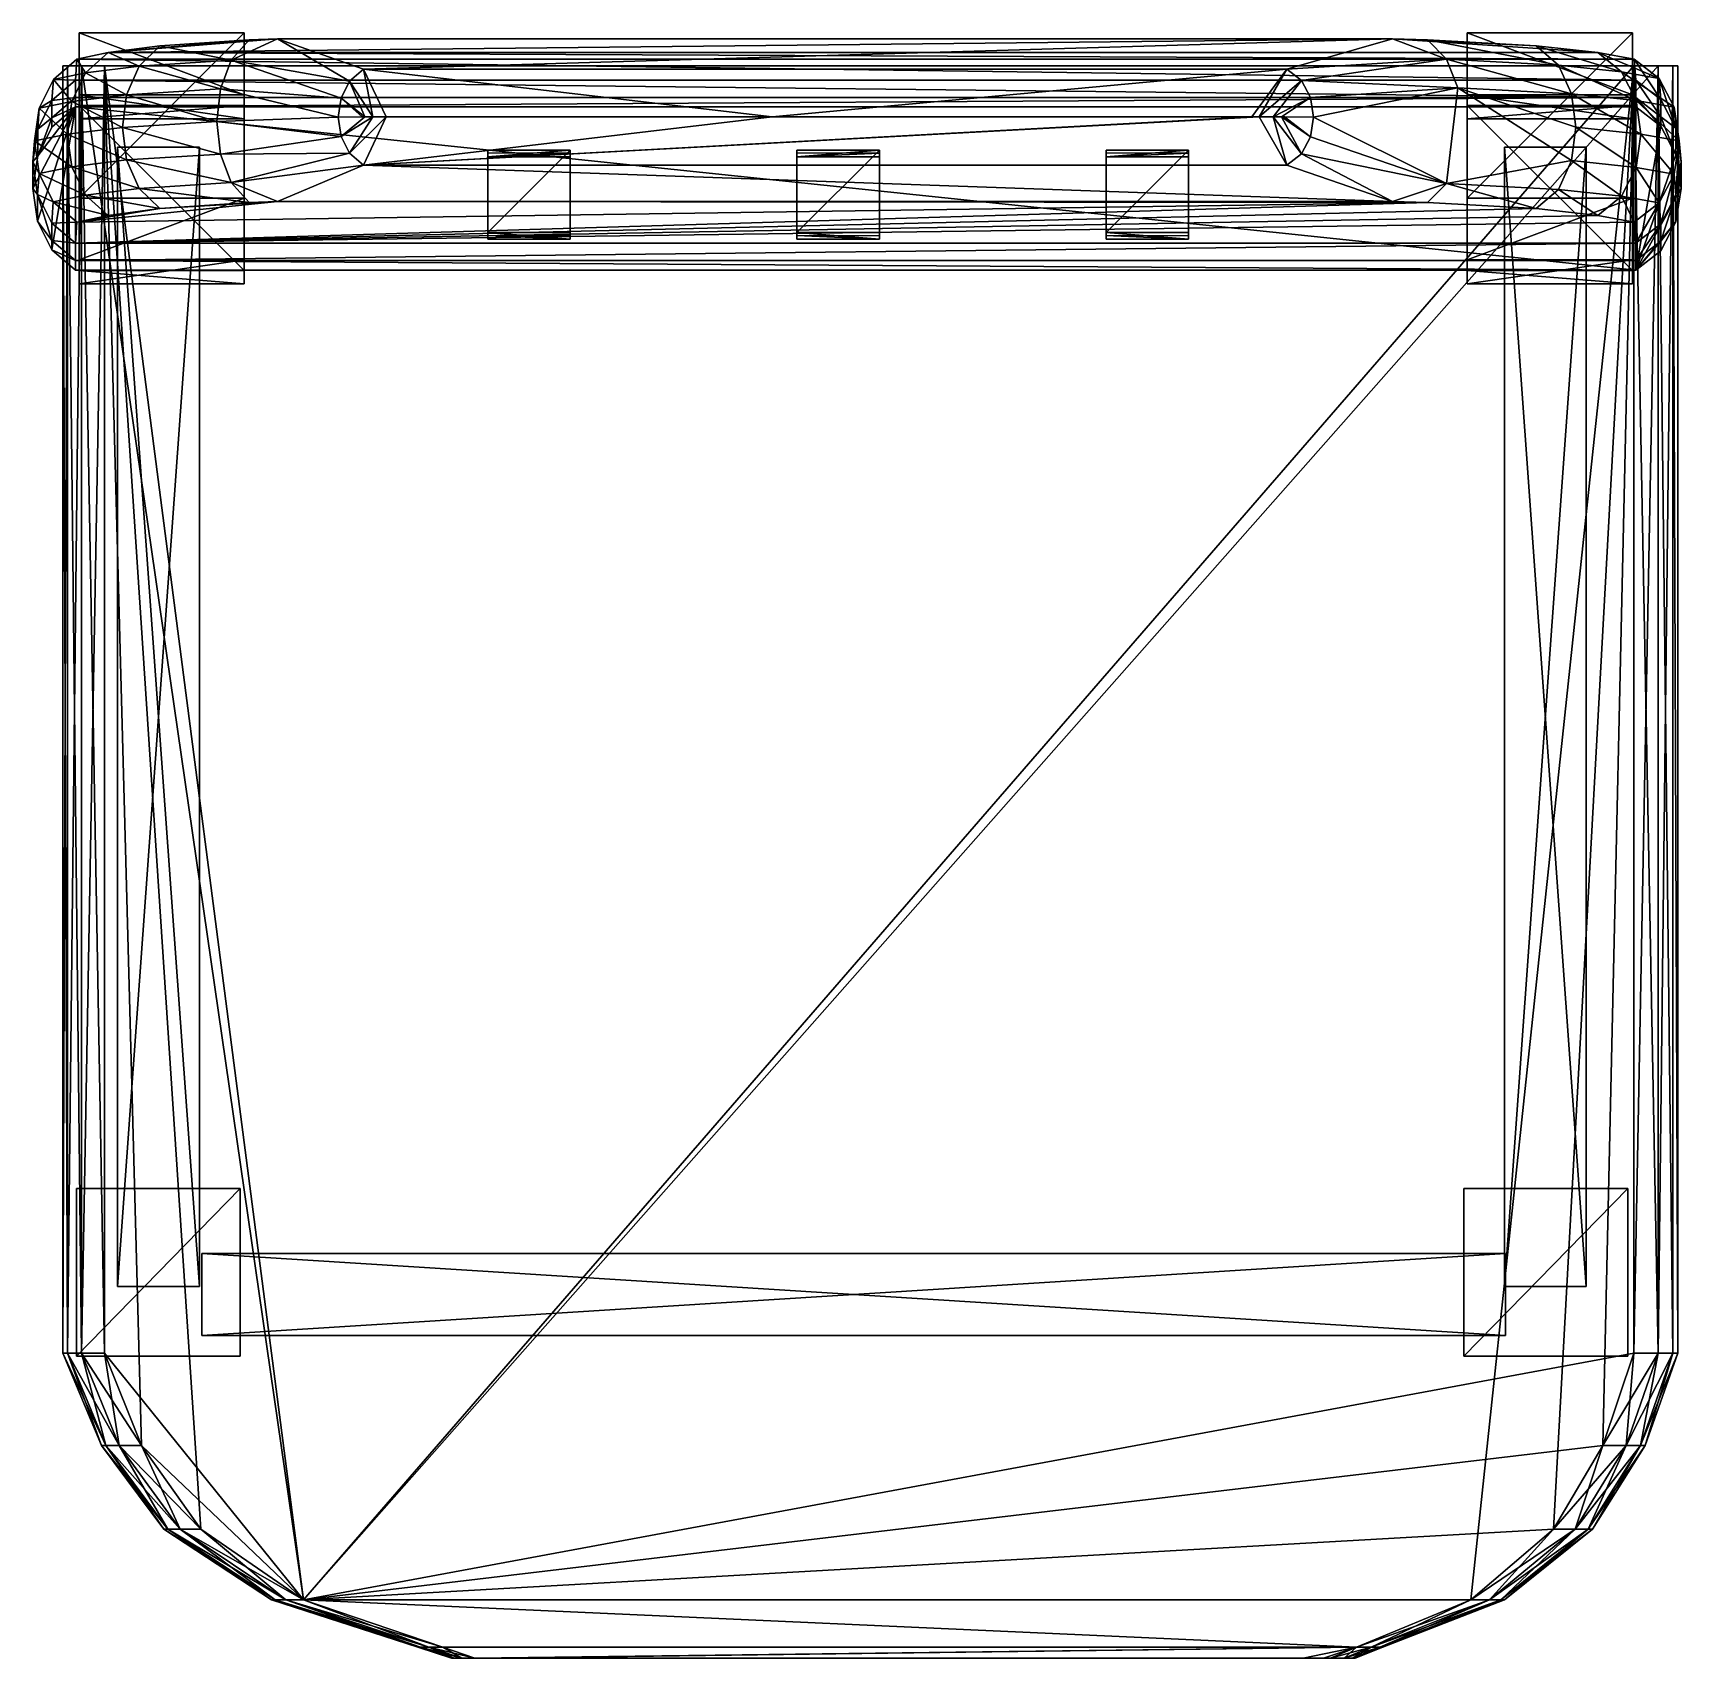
# Model space of a CAD drawing. Extents: x 499 to 701, y 469 to 668.
import ezdxf

# ---------------------------------------------------------------- set-up
doc = ezdxf.new("R2010")
doc.units = 0
doc.header["$MEASUREMENT"] = 0
doc.layers.get('0').update_dxf_attribs({"linetype": 'CONTINUOUS'})

msp = doc.modelspace()

# ---------------------------------------------------------------- linework, layer by layer
for points in [[(505.07, 640.6, -402.42), (505.08, 660.82, -401.48), (505.08, 668.4, -514.87)], [(505.07, 640.6, -402.42), (505.08, 668.4, -514.87), (505.07, 648.14, -514.96)], [(505.08, 668.4, -514.87), (525.32, 668.4, -514.87), (505.07, 648.14, -514.96)], [(525.32, 668.4, -514.87), (525.31, 648.14, -514.96), (505.07, 648.14, -514.96)], [(505.08, 660.82, -401.48), (525.32, 660.82, -401.48), (505.08, 668.4, -514.87)], [(505.08, 668.4, -514.87), (525.32, 660.82, -401.48), (525.32, 668.4, -514.87)], [(691.23, 665.99, -118.79), (508.61, 665.99, -118.79), (666.07, 667.66, -108.63)], [(508.61, 665.99, -118.79), (525.91, 667.54, -109.33), (529.39, 667.66, -108.63)], [(508.61, 665.99, -118.79), (529.39, 667.66, -108.63), (666.07, 667.66, -108.63)], [(508.61, 665.99, -118.79), (514.98, 666.82, -113.63), (525.91, 667.54, -109.33)], [(508.61, 665.99, -118.79), (512.43, 664.33, -113.53), (514.98, 666.82, -113.63)], [(514.98, 666.82, -113.63), (512.43, 664.33, -113.53), (523.72, 665.05, -109.22)], [(514.98, 666.82, -113.63), (523.72, 665.05, -109.22), (525.91, 667.54, -109.33)], [(525.91, 667.54, -109.33), (523.72, 665.05, -109.22), (529.39, 667.66, -108.63)], [(529.39, 667.66, -108.63), (523.72, 665.05, -109.22), (538.21, 662.48, -106.28)], [(525.32, 660.82, -401.48), (525.31, 648.14, -514.96), (525.32, 668.4, -514.87)], [(666.07, 667.66, -108.63), (529.39, 667.66, -108.63), (539.93, 663.95, -106.34)], [(529.39, 667.66, -108.63), (538.21, 662.48, -106.28), (539.93, 663.95, -106.34)], [(666.07, 667.66, -108.63), (539.93, 663.95, -106.34), (653.12, 663.95, -106.34)], [(672.67, 665.18, -109.23), (666.07, 667.66, -108.63), (653.12, 663.95, -106.34)], [(672.67, 665.18, -109.23), (670.35, 667.54, -109.33), (666.07, 667.66, -108.63)], [(670.35, 667.54, -109.33), (683.69, 666.82, -113.63), (666.07, 667.66, -108.63)], [(683.69, 666.82, -113.63), (691.23, 665.99, -118.79), (666.07, 667.66, -108.63)], [(686.4, 664.46, -113.53), (683.69, 666.82, -113.63), (670.35, 667.54, -109.33)], [(686.4, 664.46, -113.53), (670.35, 667.54, -109.33), (672.67, 665.18, -109.23)], [(675.23, 640.6, -402.42), (675.23, 660.82, -401.48), (675.23, 668.4, -514.87)], [(675.23, 660.82, -401.48), (695.47, 660.82, -401.48), (675.23, 668.4, -514.87)], [(675.23, 640.6, -402.42), (675.23, 668.4, -514.87), (675.23, 648.14, -514.96)], [(675.23, 668.4, -514.87), (695.47, 660.82, -401.48), (695.47, 668.4, -514.87)], [(675.23, 668.4, -514.87), (695.47, 668.4, -514.87), (675.23, 648.14, -514.96)], [(695.47, 668.4, -514.87), (695.47, 648.14, -514.96), (675.23, 648.14, -514.96)], [(694.16, 663.63, -118.7), (691.23, 665.99, -118.79), (683.69, 666.82, -113.63)], [(694.16, 663.63, -118.7), (683.69, 666.82, -113.63), (686.4, 664.46, -113.53)], [(695.47, 660.82, -401.48), (695.47, 648.14, -514.96), (695.47, 668.4, -514.87)], [(504.64, 662.61, -143.27), (501.91, 662.68, -124.09), (504.8, 665.17, -124.18)], [(504.8, 665.17, -124.18), (501.91, 662.68, -124.09), (505.84, 663.51, -118.7)], [(695.91, 662.61, -143.27), (504.64, 662.61, -143.27), (504.8, 665.17, -124.18)], [(695.71, 665.17, -124.18), (504.8, 665.17, -124.18), (508.61, 665.99, -118.79)], [(504.8, 665.17, -124.18), (505.84, 663.51, -118.7), (508.61, 665.99, -118.79)], [(695.91, 662.61, -143.27), (504.8, 665.17, -124.18), (695.71, 665.17, -124.18)], [(508.61, 665.99, -118.79), (505.84, 663.51, -118.7), (512.43, 664.33, -113.53)], [(695.71, 665.17, -124.18), (508.61, 665.99, -118.79), (691.23, 665.99, -118.79)], [(512.43, 664.33, -113.53), (522.4, 661.55, -109.07), (523.72, 665.05, -109.22)], [(523.72, 665.05, -109.22), (522.4, 661.55, -109.07), (537.18, 660.42, -106.19)], [(523.72, 665.05, -109.22), (537.18, 660.42, -106.19), (538.21, 662.48, -106.28)], [(672.67, 665.18, -109.23), (653.12, 663.95, -106.34), (654.93, 662.56, -106.28)], [(674.06, 661.66, -109.08), (672.67, 665.18, -109.23), (654.93, 662.56, -106.28)], [(688.02, 660.94, -113.39), (686.4, 664.46, -113.53), (672.67, 665.18, -109.23)], [(688.02, 660.94, -113.39), (672.67, 665.18, -109.23), (674.06, 661.66, -109.08)], [(698.77, 662.81, -124.09), (695.71, 665.17, -124.18), (691.23, 665.99, -118.79)], [(698.77, 662.81, -124.09), (691.23, 665.99, -118.79), (694.16, 663.63, -118.7)], [(698.98, 660.24, -143.2), (695.91, 662.61, -143.27), (695.71, 665.17, -124.18)], [(698.98, 660.24, -143.2), (695.71, 665.17, -124.18), (698.77, 662.81, -124.09)], [(501.74, 660.12, -143.2), (500.17, 659.18, -123.96), (501.91, 662.68, -124.09)], [(501.91, 662.68, -124.09), (500.17, 659.18, -123.96), (504.18, 660.01, -118.56)], [(504.64, 662.61, -143.27), (501.74, 660.12, -143.2), (501.91, 662.68, -124.09)], [(501.91, 662.68, -124.09), (504.18, 660.01, -118.56), (505.84, 663.51, -118.7)], [(503.64, 506.57, -338.83), (503.06, 506.57, -334.79), (503.06, 664.36, -334.79)], [(503.64, 506.57, -338.83), (503.06, 664.36, -334.79), (503.64, 664.36, -338.83)], [(503.06, 506.57, -334.79), (503.63, 506.57, -330.76), (503.63, 664.36, -330.76)], [(503.06, 506.57, -334.79), (503.63, 664.36, -330.76), (503.06, 664.36, -334.79)], [(503.06, 664.36, -334.79), (503.63, 664.36, -330.76), (695.64, 664.36, -344.86)], [(503.64, 664.36, -338.83), (503.06, 664.36, -334.79), (695.64, 664.36, -344.86)], [(503.63, 506.57, -330.76), (505.34, 506.57, -327.24), (505.34, 664.36, -327.24)], [(503.63, 506.57, -330.76), (505.34, 664.36, -327.24), (503.63, 664.36, -330.76)], [(503.63, 664.36, -330.76), (505.34, 664.36, -327.24), (695.64, 664.36, -344.86)], [(505.35, 506.57, -342.36), (503.64, 506.57, -338.83), (503.64, 664.36, -338.83)], [(505.35, 506.57, -342.36), (503.64, 664.36, -338.83), (505.35, 664.36, -342.36)], [(505.35, 664.36, -342.36), (503.64, 664.36, -338.83), (695.64, 664.36, -344.86)], [(505.84, 663.51, -118.7), (504.18, 660.01, -118.56), (510.89, 660.83, -113.38)], [(505.34, 506.57, -327.24), (508.19, 506.57, -324.75), (508.19, 664.36, -324.75)], [(505.34, 506.57, -327.24), (508.19, 664.36, -324.75), (505.34, 664.36, -327.24)], [(505.34, 664.36, -327.24), (508.19, 664.36, -324.75), (695.64, 664.36, -344.86)], [(532.58, 476.33, -344.86), (508.19, 506.57, -344.86), (505.35, 664.36, -342.36)], [(532.58, 476.33, -344.86), (505.35, 664.36, -342.36), (695.64, 664.36, -344.86)], [(508.19, 506.57, -344.86), (505.35, 506.57, -342.36), (505.35, 664.36, -342.36)], [(505.84, 663.51, -118.7), (510.89, 660.83, -113.38), (512.43, 664.33, -113.53)], [(508.19, 506.57, -324.75), (512.7, 495.26, -324.75), (508.19, 664.36, -324.75)], [(512.7, 495.26, -324.75), (519.98, 485, -324.75), (508.19, 664.36, -324.75)], [(519.98, 485, -324.75), (532.58, 476.33, -324.75), (508.19, 664.36, -324.75)], [(532.58, 476.33, -324.75), (698.65, 664.36, -327.13), (508.19, 664.36, -324.75)], [(508.19, 664.36, -324.75), (698.65, 664.36, -327.13), (700.45, 664.36, -330.68)], [(508.19, 664.36, -324.75), (700.45, 664.36, -330.68), (701.05, 664.36, -334.81)], [(508.19, 664.36, -324.75), (701.05, 664.36, -334.81), (700.45, 664.36, -338.94)], [(508.19, 664.36, -324.75), (700.45, 664.36, -338.94), (698.65, 664.36, -342.48)], [(508.19, 664.36, -324.75), (698.65, 664.36, -342.48), (695.64, 664.36, -344.86)], [(512.43, 664.33, -113.53), (510.89, 660.83, -113.38), (522.4, 661.55, -109.07)], [(532.58, 476.33, -324.75), (695.64, 506.57, -324.75), (698.65, 664.36, -327.13)], [(675.66, 476.33, -344.86), (532.58, 476.33, -344.86), (695.64, 664.36, -344.86)], [(539.93, 663.95, -106.34), (538.21, 662.48, -106.28), (541.07, 658.12, -105.52)], [(653.12, 663.95, -106.34), (539.93, 663.95, -106.34), (590.04, 658.12, -105.52)], [(539.93, 663.95, -106.34), (542.7, 658.12, -105.52), (590.04, 658.12, -105.52)], [(539.93, 663.95, -106.34), (541.07, 658.12, -105.52), (542.7, 658.12, -105.52)], [(653.12, 663.95, -106.34), (590.04, 658.12, -105.52), (648.83, 658.12, -105.52)], [(653.12, 663.95, -106.34), (648.83, 658.12, -105.52), (649.71, 658.12, -105.52)], [(654.93, 662.56, -106.28), (653.12, 663.95, -106.34), (649.71, 658.12, -105.52)], [(685.79, 485, -344.86), (675.66, 476.33, -344.86), (695.64, 664.36, -344.86)], [(691.86, 495.26, -344.86), (685.79, 485, -344.86), (695.64, 664.36, -344.86)], [(695.92, 660.11, -118.56), (694.16, 663.63, -118.7), (686.4, 664.46, -113.53)], [(695.92, 660.11, -118.56), (686.4, 664.46, -113.53), (688.02, 660.94, -113.39)], [(695.64, 506.57, -344.86), (691.86, 495.26, -344.86), (695.64, 664.36, -344.86)], [(700.61, 659.29, -123.96), (698.77, 662.81, -124.09), (694.16, 663.63, -118.7)], [(700.61, 659.29, -123.96), (694.16, 663.63, -118.7), (695.92, 660.11, -118.56)], [(695.64, 506.57, -324.75), (698.65, 506.57, -327.13), (698.65, 664.36, -327.13)], [(698.65, 506.57, -342.48), (695.64, 506.57, -344.86), (695.64, 664.36, -344.86)], [(698.65, 506.57, -342.48), (695.64, 664.36, -344.86), (698.65, 664.36, -342.48)], [(698.65, 506.57, -327.13), (700.45, 506.57, -330.68), (700.45, 664.36, -330.68)], [(698.65, 506.57, -327.13), (700.45, 664.36, -330.68), (698.65, 664.36, -327.13)], [(700.45, 506.57, -338.94), (698.65, 506.57, -342.48), (698.65, 664.36, -342.48)], [(700.45, 506.57, -338.94), (698.65, 664.36, -342.48), (700.45, 664.36, -338.94)], [(700.82, 656.72, -143.09), (698.98, 660.24, -143.2), (698.77, 662.81, -124.09)], [(700.82, 656.72, -143.09), (698.77, 662.81, -124.09), (700.61, 659.29, -123.96)], [(700.45, 506.57, -330.68), (701.05, 506.57, -334.81), (700.45, 664.36, -330.68)], [(700.45, 664.36, -330.68), (701.05, 506.57, -334.81), (701.05, 664.36, -334.81)], [(701.05, 506.57, -334.81), (700.45, 506.57, -338.94), (700.45, 664.36, -338.94)], [(701.05, 506.57, -334.81), (700.45, 664.36, -338.94), (701.05, 664.36, -334.81)], [(504.64, 660.49, -163.37), (501.74, 660.12, -143.2), (504.64, 662.61, -143.27)], [(504.18, 660.01, -118.56), (510.37, 656.83, -113.22), (510.89, 660.83, -113.38)], [(695.91, 660.49, -163.37), (504.64, 660.49, -163.37), (504.64, 662.61, -143.27)], [(695.91, 660.49, -163.37), (504.64, 662.61, -143.27), (695.91, 662.61, -143.27)], [(505.07, 637.65, -289.71), (505.08, 657.89, -289.6), (505.08, 660.82, -401.48)], [(505.07, 637.65, -289.71), (505.08, 660.82, -401.48), (505.07, 640.6, -402.42)], [(505.08, 657.89, -289.6), (525.32, 657.89, -289.6), (505.08, 660.82, -401.48)], [(505.08, 660.82, -401.48), (525.32, 657.89, -289.6), (525.32, 660.82, -401.48)], [(510.89, 660.83, -113.38), (510.37, 656.83, -113.22), (521.96, 657.55, -108.9)], [(510.89, 660.83, -113.38), (521.96, 657.55, -108.9), (522.4, 661.55, -109.07)], [(522.4, 661.55, -109.07), (521.96, 657.55, -108.9), (536.84, 658.06, -106.08)], [(522.4, 661.55, -109.07), (536.84, 658.06, -106.08), (537.18, 660.42, -106.19)], [(525.32, 657.89, -289.6), (525.31, 640.6, -402.42), (525.32, 660.82, -401.48)], [(525.32, 660.82, -401.48), (525.31, 640.6, -402.42), (525.31, 648.14, -514.96)], [(538.21, 662.48, -106.28), (537.18, 660.42, -106.19), (540.1, 658.12, -105.52)], [(538.21, 662.48, -106.28), (540.1, 658.12, -105.52), (541.07, 658.12, -105.52)], [(654.93, 662.56, -106.28), (649.71, 658.12, -105.52), (651.43, 658.12, -105.52)], [(656.02, 660.48, -106.19), (654.93, 662.56, -106.28), (651.43, 658.12, -105.52)], [(674.06, 661.66, -109.08), (654.93, 662.56, -106.28), (656.02, 660.48, -106.19)], [(674.06, 661.66, -109.08), (656.02, 660.48, -106.19), (656.39, 658.07, -106.08)], [(672.67, 649.95, -108.58), (674.06, 661.66, -109.08), (656.39, 658.07, -106.08)], [(688.02, 652.75, -113.05), (674.06, 661.66, -109.08), (672.67, 649.95, -108.58)], [(688.02, 652.75, -113.05), (688.56, 656.84, -113.22), (674.06, 661.66, -109.08)], [(688.56, 656.84, -113.22), (688.02, 660.94, -113.39), (674.06, 661.66, -109.08)], [(675.23, 637.65, -289.71), (675.23, 657.89, -289.6), (675.23, 660.82, -401.48)], [(675.23, 657.89, -289.6), (695.47, 657.89, -289.6), (675.23, 660.82, -401.48)], [(675.23, 637.65, -289.71), (675.23, 660.82, -401.48), (675.23, 640.6, -402.42)], [(675.23, 660.82, -401.48), (695.47, 657.89, -289.6), (695.47, 660.82, -401.48)], [(696.51, 656.01, -118.4), (695.92, 660.11, -118.56), (688.02, 660.94, -113.39)], [(696.51, 656.01, -118.4), (688.02, 660.94, -113.39), (688.56, 656.84, -113.22)], [(695.47, 657.89, -289.6), (695.47, 640.6, -402.42), (695.47, 660.82, -401.48)], [(695.47, 660.82, -401.48), (695.47, 640.6, -402.42), (695.47, 648.14, -514.96)], [(698.98, 658.12, -163.31), (695.91, 660.49, -163.37), (695.91, 662.61, -143.27)], [(698.98, 658.12, -163.31), (695.91, 662.61, -143.27), (698.98, 660.24, -143.2)], [(504.64, 659.34, -177.69), (499.98, 645.31, -177.44), (499.41, 649.32, -177.51)], [(504.64, 659.34, -177.69), (499.41, 649.32, -177.51), (499.99, 653.33, -177.58)], [(499.99, 656.61, -143.09), (499.59, 655.18, -123.81), (500.17, 659.18, -123.96)], [(500.17, 659.18, -123.96), (499.59, 655.18, -123.81), (503.62, 656, -118.4)], [(504.64, 659.34, -177.69), (501.73, 641.81, -177.38), (499.98, 645.31, -177.44)], [(501.74, 657.99, -163.31), (499.99, 656.61, -143.09), (501.74, 660.12, -143.2)], [(501.74, 660.12, -143.2), (499.99, 656.61, -143.09), (500.17, 659.18, -123.96)], [(501.74, 656.84, -177.64), (504.64, 659.34, -177.69), (499.99, 653.33, -177.58)], [(500.17, 659.18, -123.96), (503.62, 656, -118.4), (504.18, 660.01, -118.56)], [(504.64, 659.34, -177.69), (504.64, 639.33, -177.34), (501.73, 641.81, -177.38)], [(504.64, 659.34, -177.69), (501.74, 657.99, -163.31), (504.64, 660.49, -163.37)], [(504.64, 660.49, -163.37), (501.74, 657.99, -163.31), (501.74, 660.12, -143.2)], [(504.64, 659.34, -177.69), (501.74, 656.84, -177.64), (501.74, 657.99, -163.31)], [(504.18, 660.01, -118.56), (503.62, 656, -118.4), (510.37, 656.83, -113.22)], [(695.91, 659.34, -177.69), (504.64, 659.34, -177.69), (695.91, 660.49, -163.37)], [(504.64, 659.34, -177.69), (504.64, 660.49, -163.37), (695.91, 660.49, -163.37)], [(504.64, 659.34, -177.69), (695.91, 659.34, -177.69), (695.91, 639.33, -177.34)], [(504.64, 659.34, -177.69), (695.91, 639.33, -177.34), (504.64, 639.33, -177.34)], [(505.07, 639.28, -177.07), (505.08, 659.51, -177.78), (505.08, 657.89, -289.6)], [(505.08, 659.51, -177.78), (505.07, 639.28, -177.07), (525.31, 639.28, -177.07)], [(505.08, 659.51, -177.78), (525.32, 659.51, -177.78), (505.08, 657.89, -289.6)], [(505.08, 657.89, -289.6), (525.32, 659.51, -177.78), (525.32, 657.89, -289.6)], [(525.32, 659.51, -177.78), (505.08, 659.51, -177.78), (525.31, 639.28, -177.07)], [(525.32, 659.51, -177.78), (525.31, 639.28, -177.07), (525.31, 637.65, -289.71)], [(525.32, 659.51, -177.78), (525.31, 637.65, -289.71), (525.32, 657.89, -289.6)], [(537.18, 660.42, -106.19), (536.84, 658.06, -106.08), (539.77, 658.12, -105.52)], [(537.18, 660.42, -106.19), (539.77, 658.12, -105.52), (540.1, 658.12, -105.52)], [(656.02, 660.48, -106.19), (651.43, 658.12, -105.52), (652.46, 658.12, -105.52)], [(656.39, 658.07, -106.08), (656.02, 660.48, -106.19), (652.46, 658.12, -105.52)], [(675.23, 639.28, -177.07), (675.23, 659.51, -177.78), (675.23, 657.89, -289.6)], [(675.23, 659.51, -177.78), (695.47, 659.51, -177.78), (675.23, 657.89, -289.6)], [(675.23, 657.89, -289.6), (695.47, 659.51, -177.78), (695.47, 657.89, -289.6)], [(675.23, 659.51, -177.78), (675.23, 639.28, -177.07), (695.47, 639.28, -177.07)], [(695.47, 659.51, -177.78), (675.23, 659.51, -177.78), (695.47, 639.28, -177.07)], [(695.47, 659.51, -177.78), (695.47, 639.28, -177.07), (695.47, 637.65, -289.71)], [(695.47, 659.51, -177.78), (695.47, 637.65, -289.71), (695.47, 657.89, -289.6)], [(698.98, 656.97, -177.65), (695.91, 659.34, -177.69), (695.91, 660.49, -163.37)], [(698.98, 656.97, -177.65), (695.91, 660.49, -163.37), (698.98, 658.12, -163.31)], [(695.91, 659.34, -177.69), (698.98, 656.97, -177.65), (695.91, 639.33, -177.34)], [(701.22, 655.19, -123.81), (700.61, 659.29, -123.96), (695.92, 660.11, -118.56)], [(701.22, 655.19, -123.81), (695.92, 660.11, -118.56), (696.51, 656.01, -118.4)], [(700.82, 656.72, -143.09), (698.98, 658.12, -163.31), (698.98, 660.24, -143.2)], [(701.44, 652.62, -142.97), (700.82, 656.72, -143.09), (700.61, 659.29, -123.96)], [(701.44, 652.62, -142.97), (700.61, 659.29, -123.96), (701.22, 655.19, -123.81)], [(499.99, 653.33, -177.58), (499.41, 652.6, -142.97), (499.99, 656.61, -143.09)], [(499.99, 656.61, -143.09), (499.41, 652.6, -142.97), (499.59, 655.18, -123.81)], [(501.74, 656.84, -177.64), (499.99, 653.33, -177.58), (501.74, 657.99, -163.31)], [(501.74, 657.99, -163.31), (499.99, 653.33, -177.58), (499.99, 656.61, -143.09)], [(503.62, 656, -118.4), (510.88, 652.83, -113.06), (510.37, 656.83, -113.22)], [(505.07, 639.28, -177.07), (505.08, 657.89, -289.6), (505.07, 637.65, -289.71)], [(510.37, 656.83, -113.22), (522.4, 653.55, -108.73), (521.96, 657.55, -108.9)], [(510.37, 656.83, -113.22), (510.88, 652.83, -113.06), (522.4, 653.55, -108.73)], [(521.96, 657.55, -108.9), (537.18, 655.7, -105.98), (536.84, 658.06, -106.08)], [(521.96, 657.55, -108.9), (522.4, 653.55, -108.73), (537.18, 655.7, -105.98)], [(525.32, 657.89, -289.6), (525.31, 637.65, -289.71), (525.31, 640.6, -402.42)], [(536.84, 658.06, -106.08), (537.18, 655.7, -105.98), (540.1, 658.12, -105.52)], [(536.84, 658.06, -106.08), (540.1, 658.12, -105.52), (539.77, 658.12, -105.52)], [(537.18, 655.7, -105.98), (538.21, 653.65, -105.89), (541.07, 658.12, -105.52)], [(537.18, 655.7, -105.98), (541.07, 658.12, -105.52), (540.1, 658.12, -105.52)], [(538.21, 653.65, -105.89), (539.93, 652.19, -105.83), (542.7, 658.12, -105.52)], [(538.21, 653.65, -105.89), (542.7, 658.12, -105.52), (541.07, 658.12, -105.52)], [(539.77, 658.12, -105.52), (540.1, 658.12, -105.52), (590.04, 658.12, -105.52)], [(539.93, 652.19, -105.83), (590.04, 658.12, -105.52), (542.7, 658.12, -105.52)], [(539.93, 652.19, -105.83), (648.83, 658.12, -105.52), (590.04, 658.12, -105.52)], [(539.93, 652.19, -105.83), (653.12, 652.19, -105.83), (649.71, 658.12, -105.52)], [(539.93, 652.19, -105.83), (649.71, 658.12, -105.52), (648.83, 658.12, -105.52)], [(540.1, 658.12, -105.52), (541.07, 658.12, -105.52), (590.04, 658.12, -105.52)], [(590.04, 658.12, -105.52), (542.7, 658.12, -105.52), (541.07, 658.12, -105.52)], [(590.04, 658.12, -105.52), (648.83, 658.12, -105.52), (652.81, 658.12, -105.52)], [(590.04, 658.12, -105.52), (652.81, 658.12, -105.52), (652.46, 658.12, -105.52)], [(590.04, 658.12, -105.52), (652.46, 658.12, -105.52), (651.43, 658.12, -105.52)], [(590.04, 658.12, -105.52), (651.43, 658.12, -105.52), (648.83, 658.12, -105.52)], [(651.43, 658.12, -105.52), (649.71, 658.12, -105.52), (648.83, 658.12, -105.52)], [(648.83, 658.12, -105.52), (651.43, 658.12, -105.52), (652.46, 658.12, -105.52)], [(648.83, 658.12, -105.52), (652.46, 658.12, -105.52), (652.81, 658.12, -105.52)], [(653.12, 652.19, -105.83), (651.43, 658.12, -105.52), (649.71, 658.12, -105.52)], [(653.12, 652.19, -105.83), (654.93, 653.58, -105.89), (651.43, 658.12, -105.52)], [(654.93, 653.58, -105.89), (652.46, 658.12, -105.52), (651.43, 658.12, -105.52)], [(654.93, 653.58, -105.89), (656.02, 655.65, -105.98), (652.46, 658.12, -105.52)], [(656.02, 655.65, -105.98), (652.81, 658.12, -105.52), (652.46, 658.12, -105.52)], [(656.39, 658.07, -106.08), (652.46, 658.12, -105.52), (652.81, 658.12, -105.52)], [(656.02, 655.65, -105.98), (656.39, 658.07, -106.08), (652.81, 658.12, -105.52)], [(672.67, 649.95, -108.58), (656.39, 658.07, -106.08), (656.02, 655.65, -105.98)], [(675.23, 639.28, -177.07), (675.23, 657.89, -289.6), (675.23, 637.65, -289.71)], [(695.92, 651.92, -118.24), (688.56, 656.84, -113.22), (688.02, 652.75, -113.05)], [(695.92, 651.92, -118.24), (696.51, 656.01, -118.4), (688.56, 656.84, -113.22)], [(695.47, 657.89, -289.6), (695.47, 637.65, -289.71), (695.47, 640.6, -402.42)], [(698.98, 656.97, -177.65), (700.82, 653.44, -177.58), (695.91, 639.33, -177.34)], [(700.82, 653.44, -177.58), (698.98, 656.97, -177.65), (698.98, 658.12, -163.31)], [(700.82, 653.44, -177.58), (698.98, 658.12, -163.31), (700.82, 656.72, -143.09)], [(701.44, 649.33, -177.51), (700.82, 653.44, -177.58), (700.82, 656.72, -143.09)], [(701.44, 649.33, -177.51), (700.82, 656.72, -143.09), (701.44, 652.62, -142.97)], [(499.41, 652.6, -142.97), (500.16, 651.17, -123.66), (499.59, 655.18, -123.81)], [(499.59, 655.18, -123.81), (504.17, 652, -118.25), (503.62, 656, -118.4)], [(499.59, 655.18, -123.81), (500.16, 651.17, -123.66), (504.17, 652, -118.25)], [(503.62, 656, -118.4), (504.17, 652, -118.25), (510.88, 652.83, -113.06)], [(522.4, 653.55, -108.73), (538.21, 653.65, -105.89), (537.18, 655.7, -105.98)], [(672.67, 649.95, -108.58), (656.02, 655.65, -105.98), (654.93, 653.58, -105.89)], [(700.61, 651.09, -123.66), (696.51, 656.01, -118.4), (695.92, 651.92, -118.24)], [(700.61, 651.09, -123.66), (701.22, 655.19, -123.81), (696.51, 656.01, -118.4)], [(700.82, 648.51, -142.85), (701.22, 655.19, -123.81), (700.61, 651.09, -123.66)], [(700.82, 648.51, -142.85), (701.44, 652.62, -142.97), (701.22, 655.19, -123.81)], [(499.99, 653.33, -177.58), (499.41, 649.32, -177.51), (499.41, 652.6, -142.97)], [(499.41, 649.32, -177.51), (499.98, 648.59, -142.85), (499.41, 652.6, -142.97)], [(499.41, 652.6, -142.97), (499.98, 648.59, -142.85), (500.16, 651.17, -123.66)], [(504.17, 652, -118.25), (512.42, 649.34, -112.91), (510.88, 652.83, -113.06)], [(509.78, 654.38, -424.96), (519.82, 654.38, -424.96), (519.82, 654.38, -435.25)], [(509.78, 654.38, -424.96), (519.82, 654.38, -435.25), (509.78, 654.38, -435.25)], [(509.78, 654.38, -424.96), (509.78, 514.73, -424.96), (519.82, 514.73, -424.96)], [(509.78, 654.38, -424.96), (519.82, 514.73, -424.96), (519.82, 654.38, -424.96)], [(519.82, 654.38, -435.25), (519.82, 514.73, -435.25), (509.78, 514.73, -435.25)], [(519.82, 654.38, -435.25), (509.78, 514.73, -435.25), (509.78, 654.38, -435.25)], [(509.78, 654.38, -435.25), (509.78, 514.73, -435.25), (509.78, 514.73, -424.96)], [(509.78, 654.38, -435.25), (509.78, 514.73, -424.96), (509.78, 654.38, -424.96)], [(510.88, 652.83, -113.06), (523.71, 650.06, -108.59), (522.4, 653.55, -108.73)], [(510.88, 652.83, -113.06), (512.42, 649.34, -112.91), (523.71, 650.06, -108.59)], [(519.82, 654.38, -424.96), (519.82, 514.73, -424.96), (519.82, 514.73, -435.25)], [(519.82, 654.38, -424.96), (519.82, 514.73, -435.25), (519.82, 654.38, -435.25)], [(522.4, 653.55, -108.73), (523.71, 650.06, -108.59), (538.21, 653.65, -105.89)], [(523.71, 650.06, -108.59), (539.93, 652.19, -105.83), (538.21, 653.65, -105.89)], [(555.15, 643.93, -171.14), (555.15, 654.05, -171.84), (555.15, 653.23, -283.66)], [(555.15, 654.05, -171.84), (565.27, 654.04, -171.84), (555.15, 653.23, -283.66)], [(565.27, 654.04, -171.84), (555.15, 654.05, -171.84), (555.15, 643.93, -171.14)], [(555.15, 653.23, -283.66), (565.27, 654.04, -171.84), (565.27, 653.23, -283.66)], [(565.27, 643.93, -171.14), (565.27, 654.04, -171.84), (555.15, 643.93, -171.14)], [(555.15, 643.11, -283.78), (555.15, 653.23, -283.66), (555.15, 653.68, -339.61)], [(555.15, 643.11, -283.78), (555.15, 653.68, -339.61), (555.15, 643.56, -340.14)], [(555.15, 653.23, -283.66), (565.27, 653.23, -283.66), (565.27, 653.68, -339.61)], [(555.15, 653.23, -283.66), (565.27, 653.68, -339.61), (555.15, 653.68, -339.61)], [(555.15, 643.93, -171.14), (555.15, 653.23, -283.66), (555.15, 643.11, -283.78)], [(565.27, 654.04, -171.84), (565.27, 643.93, -171.14), (565.27, 643.11, -283.78)], [(565.27, 654.04, -171.84), (565.27, 643.11, -283.78), (565.27, 653.23, -283.66)], [(565.27, 653.23, -283.66), (565.27, 643.56, -340.14), (565.27, 653.68, -339.61)], [(565.27, 653.23, -283.66), (565.27, 643.11, -283.78), (565.27, 643.56, -340.14)], [(593.05, 643.93, -171.14), (593.05, 654.05, -171.84), (593.05, 653.23, -283.66)], [(593.05, 654.05, -171.84), (603.17, 654.04, -171.84), (593.05, 653.23, -283.66)], [(603.17, 654.04, -171.84), (593.05, 654.05, -171.84), (593.05, 643.93, -171.14)], [(593.05, 653.23, -283.66), (603.17, 654.04, -171.84), (603.17, 653.23, -283.66)], [(603.17, 643.93, -171.14), (603.17, 654.04, -171.84), (593.05, 643.93, -171.14)], [(593.05, 643.11, -283.78), (593.05, 653.23, -283.66), (593.05, 653.68, -339.61)], [(593.05, 643.11, -283.78), (593.05, 653.68, -339.61), (593.05, 643.56, -340.14)], [(593.05, 653.23, -283.66), (603.17, 653.23, -283.66), (603.17, 653.68, -339.61)], [(593.05, 653.23, -283.66), (603.17, 653.68, -339.61), (593.05, 653.68, -339.61)], [(593.05, 643.93, -171.14), (593.05, 653.23, -283.66), (593.05, 643.11, -283.78)], [(603.17, 654.04, -171.84), (603.17, 643.93, -171.14), (603.17, 643.11, -283.78)], [(603.17, 654.04, -171.84), (603.17, 643.11, -283.78), (603.17, 653.23, -283.66)], [(603.17, 653.23, -283.66), (603.17, 643.56, -340.14), (603.17, 653.68, -339.61)], [(603.17, 653.23, -283.66), (603.17, 643.11, -283.78), (603.17, 643.56, -340.14)], [(630.96, 643.93, -171.14), (630.96, 654.05, -171.84), (630.96, 653.23, -283.66)], [(630.96, 654.05, -171.84), (641.08, 654.04, -171.84), (630.96, 653.23, -283.66)], [(641.08, 654.04, -171.84), (630.96, 654.05, -171.84), (630.96, 643.93, -171.14)], [(630.96, 653.23, -283.66), (641.08, 654.04, -171.84), (641.08, 653.23, -283.66)], [(641.08, 643.93, -171.14), (641.08, 654.04, -171.84), (630.96, 643.93, -171.14)], [(630.96, 643.11, -283.78), (630.96, 653.23, -283.66), (630.96, 653.68, -339.61)], [(630.96, 643.11, -283.78), (630.96, 653.68, -339.61), (630.96, 643.56, -340.14)], [(630.96, 653.23, -283.66), (641.08, 653.23, -283.66), (641.08, 653.68, -339.61)], [(630.96, 653.23, -283.66), (641.08, 653.68, -339.61), (630.96, 653.68, -339.61)], [(630.96, 643.93, -171.14), (630.96, 653.23, -283.66), (630.96, 643.11, -283.78)], [(641.08, 654.04, -171.84), (641.08, 643.93, -171.14), (641.08, 643.11, -283.78)], [(641.08, 654.04, -171.84), (641.08, 643.11, -283.78), (641.08, 653.23, -283.66)], [(641.08, 653.23, -283.66), (641.08, 643.56, -340.14), (641.08, 653.68, -339.61)], [(641.08, 653.23, -283.66), (641.08, 643.11, -283.78), (641.08, 643.56, -340.14)], [(666.07, 647.72, -107.78), (654.93, 653.58, -105.89), (653.12, 652.19, -105.83)], [(666.07, 647.72, -107.78), (672.67, 649.95, -108.58), (654.93, 653.58, -105.89)], [(686.4, 649.23, -112.91), (688.02, 652.75, -113.05), (672.67, 649.95, -108.58)], [(679.78, 654.38, -424.96), (689.82, 654.38, -424.96), (689.82, 654.38, -435.25)], [(679.78, 654.38, -424.96), (689.82, 654.38, -435.25), (679.78, 654.38, -435.25)], [(679.78, 654.38, -424.96), (679.78, 514.73, -424.96), (689.82, 514.73, -424.96)], [(679.78, 654.38, -424.96), (689.82, 514.73, -424.96), (689.82, 654.38, -424.96)], [(689.82, 654.38, -435.25), (689.82, 514.73, -435.25), (679.78, 514.73, -435.25)], [(689.82, 654.38, -435.25), (679.78, 514.73, -435.25), (679.78, 654.38, -435.25)], [(679.78, 654.38, -435.25), (679.78, 514.73, -435.25), (679.78, 514.73, -424.96)], [(679.78, 654.38, -435.25), (679.78, 514.73, -424.96), (679.78, 654.38, -424.96)], [(694.16, 648.4, -118.11), (688.02, 652.75, -113.05), (686.4, 649.23, -112.91)], [(694.16, 648.4, -118.11), (695.92, 651.92, -118.24), (688.02, 652.75, -113.05)], [(689.82, 654.38, -424.96), (689.82, 514.73, -424.96), (689.82, 514.73, -435.25)], [(689.82, 654.38, -424.96), (689.82, 514.73, -435.25), (689.82, 654.38, -435.25)], [(700.82, 653.44, -177.58), (701.44, 649.33, -177.51), (695.91, 639.33, -177.34)], [(700.82, 645.23, -177.44), (701.44, 649.33, -177.51), (701.44, 652.62, -142.97)], [(700.82, 645.23, -177.44), (701.44, 652.62, -142.97), (700.82, 648.51, -142.85)], [(499.98, 648.59, -142.85), (501.9, 647.68, -123.53), (500.16, 651.17, -123.66)], [(500.16, 651.17, -123.66), (505.83, 648.51, -118.11), (504.17, 652, -118.25)], [(500.16, 651.17, -123.66), (501.9, 647.68, -123.53), (505.83, 648.51, -118.11)], [(504.17, 652, -118.25), (505.83, 648.51, -118.11), (512.42, 649.34, -112.91)], [(523.71, 650.06, -108.59), (529.39, 647.72, -107.78), (539.93, 652.19, -105.83)], [(529.39, 647.72, -107.78), (666.07, 647.72, -107.78), (539.93, 652.19, -105.83)], [(666.07, 647.72, -107.78), (653.12, 652.19, -105.83), (539.93, 652.19, -105.83)], [(698.77, 647.57, -123.53), (695.92, 651.92, -118.24), (694.16, 648.4, -118.11)], [(698.77, 647.57, -123.53), (700.61, 651.09, -123.66), (695.92, 651.92, -118.24)], [(698.98, 644.99, -142.74), (700.61, 651.09, -123.66), (698.77, 647.57, -123.53)], [(698.98, 644.99, -142.74), (700.82, 648.51, -142.85), (700.61, 651.09, -123.66)], [(499.41, 649.32, -177.51), (499.98, 645.31, -177.44), (499.98, 648.59, -142.85)], [(499.98, 645.31, -177.44), (501.73, 642.97, -162.97), (499.98, 648.59, -142.85)], [(499.98, 648.59, -142.85), (501.73, 642.97, -162.97), (501.73, 645.1, -142.75)], [(499.98, 648.59, -142.85), (501.73, 645.1, -142.75), (501.9, 647.68, -123.53)], [(505.83, 648.51, -118.11), (514.98, 646.87, -112.81), (512.42, 649.34, -112.91)], [(512.42, 649.34, -112.91), (525.91, 647.6, -108.48), (523.71, 650.06, -108.59)], [(512.42, 649.34, -112.91), (514.98, 646.87, -112.81), (525.91, 647.6, -108.48)], [(523.71, 650.06, -108.59), (525.91, 647.6, -108.48), (529.39, 647.72, -107.78)], [(670.35, 647.6, -108.48), (672.67, 649.95, -108.58), (666.07, 647.72, -107.78)], [(683.69, 646.87, -112.81), (672.67, 649.95, -108.58), (670.35, 647.6, -108.48)], [(683.69, 646.87, -112.81), (686.4, 649.23, -112.91), (672.67, 649.95, -108.58)], [(691.23, 646.04, -118.02), (686.4, 649.23, -112.91), (683.69, 646.87, -112.81)], [(691.23, 646.04, -118.02), (694.16, 648.4, -118.11), (686.4, 649.23, -112.91)], [(701.44, 649.33, -177.51), (700.82, 645.23, -177.44), (695.91, 639.33, -177.34)], [(501.73, 645.1, -142.75), (504.8, 645.21, -123.44), (501.9, 647.68, -123.53)], [(501.9, 647.68, -123.53), (508.61, 646.04, -118.02), (505.83, 648.51, -118.11)], [(501.9, 647.68, -123.53), (504.8, 645.21, -123.44), (508.61, 646.04, -118.02)], [(504.64, 642.63, -142.67), (670.35, 647.6, -108.48), (504.8, 645.21, -123.44)], [(504.64, 642.63, -142.67), (683.69, 646.87, -112.81), (670.35, 647.6, -108.48)], [(504.64, 642.63, -142.67), (691.23, 646.04, -118.02), (683.69, 646.87, -112.81)], [(514.98, 646.87, -112.81), (504.8, 645.21, -123.44), (529.39, 647.72, -107.78)], [(504.8, 645.21, -123.44), (670.35, 647.6, -108.48), (529.39, 647.72, -107.78)], [(508.61, 646.04, -118.02), (504.8, 645.21, -123.44), (514.98, 646.87, -112.81)], [(525.31, 640.6, -402.42), (505.07, 640.6, -402.42), (525.31, 648.14, -514.96)], [(525.31, 648.14, -514.96), (505.07, 640.6, -402.42), (505.07, 648.14, -514.96)], [(505.83, 648.51, -118.11), (508.61, 646.04, -118.02), (514.98, 646.87, -112.81)], [(525.91, 647.6, -108.48), (514.98, 646.87, -112.81), (529.39, 647.72, -107.78)], [(670.35, 647.6, -108.48), (666.07, 647.72, -107.78), (529.39, 647.72, -107.78)], [(695.47, 640.6, -402.42), (675.23, 640.6, -402.42), (695.47, 648.14, -514.96)], [(695.47, 648.14, -514.96), (675.23, 640.6, -402.42), (675.23, 648.14, -514.96)], [(695.71, 645.21, -123.44), (694.16, 648.4, -118.11), (691.23, 646.04, -118.02)], [(695.71, 645.21, -123.44), (698.77, 647.57, -123.53), (694.16, 648.4, -118.11)], [(695.91, 642.63, -142.67), (698.77, 647.57, -123.53), (695.71, 645.21, -123.44)], [(695.91, 642.63, -142.67), (698.98, 644.99, -142.74), (698.77, 647.57, -123.53)], [(698.98, 642.86, -162.97), (700.82, 645.23, -177.44), (700.82, 648.51, -142.85)], [(698.98, 642.86, -162.97), (700.82, 648.51, -142.85), (698.98, 644.99, -142.74)], [(499.98, 645.31, -177.44), (501.73, 641.81, -177.38), (501.73, 642.97, -162.97)], [(501.73, 645.1, -142.75), (504.64, 642.63, -142.67), (504.8, 645.21, -123.44)], [(501.73, 642.97, -162.97), (504.64, 642.63, -142.67), (501.73, 645.1, -142.75)], [(504.64, 642.63, -142.67), (695.71, 645.21, -123.44), (691.23, 646.04, -118.02)], [(504.64, 642.63, -142.67), (695.91, 642.63, -142.67), (695.71, 645.21, -123.44)], [(700.82, 645.23, -177.44), (698.98, 641.7, -177.38), (695.91, 639.33, -177.34)], [(695.91, 640.49, -162.91), (698.98, 642.86, -162.97), (698.98, 644.99, -142.74)], [(695.91, 640.49, -162.91), (698.98, 644.99, -142.74), (695.91, 642.63, -142.67)], [(698.98, 641.7, -177.38), (700.82, 645.23, -177.44), (698.98, 642.86, -162.97)], [(501.73, 641.81, -177.38), (504.64, 640.49, -162.91), (501.73, 642.97, -162.97)], [(501.73, 642.97, -162.97), (504.64, 640.49, -162.91), (504.64, 642.63, -142.67)], [(504.64, 640.49, -162.91), (695.91, 640.49, -162.91), (695.91, 642.63, -142.67)], [(504.64, 640.49, -162.91), (695.91, 642.63, -142.67), (504.64, 642.63, -142.67)], [(565.27, 643.93, -171.14), (555.15, 643.93, -171.14), (565.27, 643.11, -283.78)], [(565.27, 643.11, -283.78), (555.15, 643.93, -171.14), (555.15, 643.11, -283.78)], [(565.27, 643.11, -283.78), (555.15, 643.11, -283.78), (555.15, 643.56, -340.14)], [(565.27, 643.11, -283.78), (555.15, 643.56, -340.14), (565.27, 643.56, -340.14)], [(603.17, 643.93, -171.14), (593.05, 643.93, -171.14), (603.17, 643.11, -283.78)], [(603.17, 643.11, -283.78), (593.05, 643.93, -171.14), (593.05, 643.11, -283.78)], [(603.17, 643.11, -283.78), (593.05, 643.11, -283.78), (593.05, 643.56, -340.14)], [(603.17, 643.11, -283.78), (593.05, 643.56, -340.14), (603.17, 643.56, -340.14)], [(641.08, 643.93, -171.14), (630.96, 643.93, -171.14), (641.08, 643.11, -283.78)], [(641.08, 643.11, -283.78), (630.96, 643.93, -171.14), (630.96, 643.11, -283.78)], [(641.08, 643.11, -283.78), (630.96, 643.11, -283.78), (630.96, 643.56, -340.14)], [(641.08, 643.11, -283.78), (630.96, 643.56, -340.14), (641.08, 643.56, -340.14)], [(695.91, 639.33, -177.34), (698.98, 641.7, -177.38), (698.98, 642.86, -162.97)], [(695.91, 639.33, -177.34), (698.98, 642.86, -162.97), (695.91, 640.49, -162.91)], [(501.73, 641.81, -177.38), (504.64, 639.33, -177.34), (504.64, 640.49, -162.91)], [(504.64, 639.33, -177.34), (695.91, 639.33, -177.34), (504.64, 640.49, -162.91)], [(695.91, 639.33, -177.34), (695.91, 640.49, -162.91), (504.64, 640.49, -162.91)], [(525.31, 637.65, -289.71), (505.07, 637.65, -289.71), (525.31, 640.6, -402.42)], [(525.31, 640.6, -402.42), (505.07, 637.65, -289.71), (505.07, 640.6, -402.42)], [(695.47, 637.65, -289.71), (675.23, 637.65, -289.71), (695.47, 640.6, -402.42)], [(695.47, 640.6, -402.42), (675.23, 637.65, -289.71), (675.23, 640.6, -402.42)], [(525.31, 639.28, -177.07), (505.07, 639.28, -177.07), (525.31, 637.65, -289.71)], [(525.31, 637.65, -289.71), (505.07, 639.28, -177.07), (505.07, 637.65, -289.71)], [(695.47, 639.28, -177.07), (675.23, 639.28, -177.07), (695.47, 637.65, -289.71)], [(695.47, 637.65, -289.71), (675.23, 639.28, -177.07), (675.23, 637.65, -289.71)], [(504.76, 506.19, -345.41), (524.83, 506.19, -345.41), (524.83, 526.76, -345.41)], [(504.76, 506.19, -345.41), (524.83, 526.76, -345.41), (504.76, 526.76, -345.41)], [(524.83, 526.76, -345.41), (524.83, 526.76, -514.8), (504.76, 526.76, -514.8)], [(524.83, 526.76, -345.41), (504.76, 526.76, -514.8), (504.76, 526.76, -345.41)], [(504.76, 526.76, -345.41), (504.76, 526.76, -514.8), (504.76, 506.19, -514.8)], [(504.76, 526.76, -345.41), (504.76, 506.19, -514.8), (504.76, 506.19, -345.41)], [(504.76, 506.19, -514.8), (504.76, 526.76, -514.8), (524.83, 526.76, -514.8)], [(504.76, 506.19, -514.8), (524.83, 526.76, -514.8), (524.83, 506.19, -514.8)], [(524.83, 506.19, -345.41), (524.83, 506.19, -514.8), (524.83, 526.76, -514.8)], [(524.83, 506.19, -345.41), (524.83, 526.76, -514.8), (524.83, 526.76, -345.41)], [(674.83, 506.19, -345.41), (694.91, 506.19, -345.41), (694.91, 526.76, -345.41)], [(674.83, 506.19, -345.41), (694.91, 526.76, -345.41), (674.83, 526.76, -345.41)], [(694.91, 526.76, -345.41), (694.91, 526.76, -514.8), (674.83, 526.76, -514.8)], [(694.91, 526.76, -345.41), (674.83, 526.76, -514.8), (674.83, 526.76, -345.41)], [(674.83, 526.76, -345.41), (674.83, 526.76, -514.8), (674.83, 506.19, -514.8)], [(674.83, 526.76, -345.41), (674.83, 506.19, -514.8), (674.83, 506.19, -345.41)], [(674.83, 506.19, -514.8), (674.83, 526.76, -514.8), (694.91, 526.76, -514.8)], [(674.83, 506.19, -514.8), (694.91, 526.76, -514.8), (694.91, 506.19, -514.8)], [(694.91, 506.19, -345.41), (694.91, 506.19, -514.8), (694.91, 526.76, -514.8)], [(694.91, 506.19, -345.41), (694.91, 526.76, -514.8), (694.91, 526.76, -345.41)], [(679.91, 518.78, -424.96), (520.11, 518.78, -424.96), (520.11, 508.74, -424.96)], [(679.91, 518.78, -424.96), (520.11, 508.74, -424.96), (679.91, 508.74, -424.96)], [(679.91, 508.74, -435.25), (520.11, 508.74, -435.25), (520.11, 518.78, -435.25)], [(679.91, 508.74, -435.25), (520.11, 518.78, -435.25), (679.91, 518.78, -435.25)], [(679.91, 518.78, -435.25), (520.11, 518.78, -435.25), (520.11, 518.78, -424.96)], [(679.91, 518.78, -435.25), (520.11, 518.78, -424.96), (679.91, 518.78, -424.96)], [(520.11, 518.78, -424.96), (520.11, 518.78, -435.25), (520.11, 508.74, -435.25)], [(520.11, 518.78, -424.96), (520.11, 508.74, -435.25), (520.11, 508.74, -424.96)], [(679.91, 518.78, -424.96), (679.91, 508.74, -424.96), (679.91, 508.74, -435.25)], [(679.91, 518.78, -424.96), (679.91, 508.74, -435.25), (679.91, 518.78, -435.25)], [(509.78, 514.73, -424.96), (509.78, 514.73, -435.25), (519.82, 514.73, -435.25)], [(509.78, 514.73, -424.96), (519.82, 514.73, -435.25), (519.82, 514.73, -424.96)], [(679.78, 514.73, -424.96), (679.78, 514.73, -435.25), (689.82, 514.73, -435.25)], [(679.78, 514.73, -424.96), (689.82, 514.73, -435.25), (689.82, 514.73, -424.96)], [(679.91, 508.74, -424.96), (520.11, 508.74, -424.96), (520.11, 508.74, -435.25)], [(679.91, 508.74, -424.96), (520.11, 508.74, -435.25), (679.91, 508.74, -435.25)], [(508.35, 495.26, -338.83), (507.8, 495.26, -334.79), (503.06, 506.57, -334.79)], [(508.35, 495.26, -338.83), (503.06, 506.57, -334.79), (503.64, 506.57, -338.83)], [(507.8, 495.26, -334.79), (503.63, 506.57, -330.76), (503.06, 506.57, -334.79)], [(507.8, 495.26, -334.79), (508.34, 495.26, -330.76), (503.63, 506.57, -330.76)], [(508.34, 495.26, -330.76), (505.34, 506.57, -327.24), (503.63, 506.57, -330.76)], [(509.98, 495.26, -342.36), (508.35, 495.26, -338.83), (503.64, 506.57, -338.83)], [(509.98, 495.26, -342.36), (503.64, 506.57, -338.83), (505.35, 506.57, -342.36)], [(504.76, 506.19, -345.41), (504.76, 506.19, -514.8), (524.83, 506.19, -514.8)], [(504.76, 506.19, -345.41), (524.83, 506.19, -514.8), (524.83, 506.19, -345.41)], [(508.34, 495.26, -330.76), (509.97, 495.26, -327.24), (505.34, 506.57, -327.24)], [(509.97, 495.26, -327.24), (508.19, 506.57, -324.75), (505.34, 506.57, -327.24)], [(512.7, 495.26, -344.86), (509.98, 495.26, -342.36), (505.35, 506.57, -342.36)], [(512.7, 495.26, -344.86), (505.35, 506.57, -342.36), (508.19, 506.57, -344.86)], [(532.58, 476.33, -344.86), (512.7, 495.26, -344.86), (508.19, 506.57, -344.86)], [(509.97, 495.26, -327.24), (512.7, 495.26, -324.75), (508.19, 506.57, -324.75)], [(532.58, 476.33, -324.75), (691.86, 495.26, -324.75), (695.64, 506.57, -324.75)], [(674.83, 506.19, -345.41), (674.83, 506.19, -514.8), (694.91, 506.19, -514.8)], [(674.83, 506.19, -345.41), (694.91, 506.19, -514.8), (694.91, 506.19, -345.41)], [(691.86, 495.26, -324.75), (694.73, 495.26, -327.13), (698.65, 506.57, -327.13)], [(691.86, 495.26, -324.75), (698.65, 506.57, -327.13), (695.64, 506.57, -324.75)], [(694.73, 495.26, -342.48), (691.86, 495.26, -344.86), (695.64, 506.57, -344.86)], [(694.73, 495.26, -327.13), (696.46, 495.26, -330.68), (700.45, 506.57, -330.68)], [(694.73, 495.26, -327.13), (700.45, 506.57, -330.68), (698.65, 506.57, -327.13)], [(696.46, 495.26, -338.94), (694.73, 495.26, -342.48), (698.65, 506.57, -342.48)], [(694.73, 495.26, -342.48), (695.64, 506.57, -344.86), (698.65, 506.57, -342.48)], [(696.46, 495.26, -330.68), (697.03, 495.26, -334.81), (701.05, 506.57, -334.81)], [(696.46, 495.26, -330.68), (701.05, 506.57, -334.81), (700.45, 506.57, -330.68)], [(697.03, 495.26, -334.81), (696.46, 495.26, -338.94), (700.45, 506.57, -338.94)], [(696.46, 495.26, -338.94), (698.65, 506.57, -342.48), (700.45, 506.57, -338.94)], [(697.03, 495.26, -334.81), (700.45, 506.57, -338.94), (701.05, 506.57, -334.81)], [(515.95, 485, -338.83), (515.44, 485, -334.79), (507.8, 495.26, -334.79)], [(515.95, 485, -338.83), (507.8, 495.26, -334.79), (508.35, 495.26, -338.83)], [(515.44, 485, -334.79), (508.34, 495.26, -330.76), (507.8, 495.26, -334.79)], [(515.44, 485, -334.79), (515.94, 485, -330.76), (508.34, 495.26, -330.76)], [(515.94, 485, -330.76), (509.97, 495.26, -327.24), (508.34, 495.26, -330.76)], [(517.46, 485, -342.36), (515.95, 485, -338.83), (508.35, 495.26, -338.83)], [(517.46, 485, -342.36), (508.35, 495.26, -338.83), (509.98, 495.26, -342.36)], [(515.94, 485, -330.76), (517.45, 485, -327.24), (509.97, 495.26, -327.24)], [(517.45, 485, -327.24), (512.7, 495.26, -324.75), (509.97, 495.26, -327.24)], [(519.98, 485, -344.86), (517.46, 485, -342.36), (509.98, 495.26, -342.36)], [(519.98, 485, -344.86), (509.98, 495.26, -342.36), (512.7, 495.26, -344.86)], [(532.58, 476.33, -344.86), (519.98, 485, -344.86), (512.7, 495.26, -344.86)], [(517.45, 485, -327.24), (519.98, 485, -324.75), (512.7, 495.26, -324.75)], [(532.58, 476.33, -324.75), (685.79, 485, -324.75), (691.86, 495.26, -324.75)], [(685.79, 485, -324.75), (688.45, 485, -327.13), (694.73, 495.26, -327.13)], [(685.79, 485, -324.75), (694.73, 495.26, -327.13), (691.86, 495.26, -324.75)], [(688.45, 485, -342.48), (685.79, 485, -344.86), (691.86, 495.26, -344.86)], [(688.45, 485, -327.13), (690.05, 485, -330.68), (696.46, 495.26, -330.68)], [(688.45, 485, -327.13), (696.46, 495.26, -330.68), (694.73, 495.26, -327.13)], [(690.05, 485, -338.94), (688.45, 485, -342.48), (694.73, 495.26, -342.48)], [(688.45, 485, -342.48), (691.86, 495.26, -344.86), (694.73, 495.26, -342.48)], [(690.05, 485, -330.68), (690.58, 485, -334.81), (697.03, 495.26, -334.81)], [(690.05, 485, -330.68), (697.03, 495.26, -334.81), (696.46, 495.26, -330.68)], [(690.58, 485, -334.81), (690.05, 485, -338.94), (696.46, 495.26, -338.94)], [(690.05, 485, -338.94), (694.73, 495.26, -342.48), (696.46, 495.26, -338.94)], [(690.58, 485, -334.81), (696.46, 495.26, -338.94), (697.03, 495.26, -334.81)], [(529.1, 476.33, -338.83), (528.67, 476.33, -334.79), (515.44, 485, -334.79)], [(529.1, 476.33, -338.83), (515.44, 485, -334.79), (515.95, 485, -338.83)], [(528.67, 476.33, -334.79), (515.94, 485, -330.76), (515.44, 485, -334.79)], [(528.67, 476.33, -334.79), (529.1, 476.33, -330.76), (515.94, 485, -330.76)], [(529.1, 476.33, -330.76), (517.45, 485, -327.24), (515.94, 485, -330.76)], [(530.41, 476.33, -342.36), (529.1, 476.33, -338.83), (515.95, 485, -338.83)], [(530.41, 476.33, -342.36), (515.95, 485, -338.83), (517.46, 485, -342.36)], [(529.1, 476.33, -330.76), (530.4, 476.33, -327.24), (517.45, 485, -327.24)], [(530.4, 476.33, -327.24), (519.98, 485, -324.75), (517.45, 485, -327.24)], [(532.58, 476.33, -344.86), (530.41, 476.33, -342.36), (517.46, 485, -342.36)], [(532.58, 476.33, -344.86), (517.46, 485, -342.36), (519.98, 485, -344.86)], [(530.4, 476.33, -327.24), (532.58, 476.33, -324.75), (519.98, 485, -324.75)], [(532.58, 476.33, -324.75), (675.66, 476.33, -324.75), (685.79, 485, -324.75)], [(675.66, 476.33, -324.75), (677.96, 476.33, -327.13), (688.45, 485, -327.13)], [(675.66, 476.33, -324.75), (688.45, 485, -327.13), (685.79, 485, -324.75)], [(677.96, 476.33, -342.48), (675.66, 476.33, -344.86), (685.79, 485, -344.86)], [(677.96, 476.33, -327.13), (679.34, 476.33, -330.68), (690.05, 485, -330.68)], [(677.96, 476.33, -327.13), (690.05, 485, -330.68), (688.45, 485, -327.13)], [(679.34, 476.33, -338.94), (677.96, 476.33, -342.48), (688.45, 485, -342.48)], [(677.96, 476.33, -342.48), (685.79, 485, -344.86), (688.45, 485, -342.48)], [(679.34, 476.33, -330.68), (679.8, 476.33, -334.81), (690.58, 485, -334.81)], [(679.34, 476.33, -330.68), (690.58, 485, -334.81), (690.05, 485, -330.68)], [(679.8, 476.33, -334.81), (679.34, 476.33, -338.94), (690.05, 485, -338.94)], [(679.34, 476.33, -338.94), (688.45, 485, -342.48), (690.05, 485, -338.94)], [(679.8, 476.33, -334.81), (690.05, 485, -338.94), (690.58, 485, -334.81)], [(546.93, 470.52, -337.16), (546.59, 470.52, -334.78), (528.67, 476.33, -334.79)], [(546.93, 470.52, -337.16), (528.67, 476.33, -334.79), (529.1, 476.33, -338.83)], [(546.59, 470.52, -334.78), (529.1, 476.33, -330.76), (528.67, 476.33, -334.79)], [(547.95, 470.52, -339.24), (546.93, 470.52, -337.16), (529.1, 476.33, -338.83)], [(547.95, 470.52, -339.24), (529.1, 476.33, -338.83), (530.41, 476.33, -342.36)], [(546.59, 470.52, -334.78), (546.93, 470.52, -332.4), (529.1, 476.33, -330.76)], [(546.93, 470.52, -332.4), (530.4, 476.33, -327.24), (529.1, 476.33, -330.76)], [(546.93, 470.52, -332.4), (547.95, 470.52, -330.33), (530.4, 476.33, -327.24)], [(547.95, 470.52, -330.33), (532.58, 476.33, -324.75), (530.4, 476.33, -327.24)], [(549.65, 470.52, -340.72), (547.95, 470.52, -339.24), (530.41, 476.33, -342.36)], [(549.65, 470.52, -340.72), (530.41, 476.33, -342.36), (532.58, 476.33, -344.86)], [(549.65, 470.52, -328.86), (661.65, 470.52, -328.86), (532.58, 476.33, -324.75)], [(661.65, 470.52, -328.86), (675.66, 476.33, -324.75), (532.58, 476.33, -324.75)], [(661.65, 470.52, -340.72), (532.58, 476.33, -344.86), (675.66, 476.33, -344.86)], [(661.65, 470.52, -340.72), (549.65, 470.52, -340.72), (532.58, 476.33, -344.86)], [(547.95, 470.52, -330.33), (549.65, 470.52, -328.86), (532.58, 476.33, -324.75)], [(661.65, 470.52, -328.86), (663.45, 470.52, -330.26), (677.96, 476.33, -327.13)], [(661.65, 470.52, -328.86), (677.96, 476.33, -327.13), (675.66, 476.33, -324.75)], [(663.45, 470.52, -339.31), (661.65, 470.52, -340.72), (675.66, 476.33, -344.86)], [(663.45, 470.52, -330.26), (664.53, 470.52, -332.36), (679.34, 476.33, -330.68)], [(663.45, 470.52, -330.26), (679.34, 476.33, -330.68), (677.96, 476.33, -327.13)], [(664.53, 470.52, -337.23), (663.45, 470.52, -339.31), (677.96, 476.33, -342.48)], [(663.45, 470.52, -339.31), (675.66, 476.33, -344.86), (677.96, 476.33, -342.48)], [(664.53, 470.52, -332.36), (664.88, 470.52, -334.79), (679.8, 476.33, -334.81)], [(664.53, 470.52, -332.36), (679.8, 476.33, -334.81), (679.34, 476.33, -330.68)], [(664.88, 470.52, -334.79), (664.53, 470.52, -337.23), (679.34, 476.33, -338.94)], [(664.53, 470.52, -337.23), (677.96, 476.33, -342.48), (679.34, 476.33, -338.94)], [(664.88, 470.52, -334.79), (679.34, 476.33, -338.94), (679.8, 476.33, -334.81)], [(551.04, 469.2, -334.83), (550.72, 469.2, -334.83), (546.59, 470.52, -334.78)], [(551.04, 469.2, -334.83), (546.59, 470.52, -334.78), (546.93, 470.52, -337.16)], [(550.72, 469.2, -334.83), (546.93, 470.52, -332.4), (546.59, 470.52, -334.78)], [(551.99, 469.2, -334.83), (551.04, 469.2, -334.83), (546.93, 470.52, -337.16)], [(551.99, 469.2, -334.83), (546.93, 470.52, -337.16), (547.95, 470.52, -339.24)], [(550.72, 469.2, -334.83), (551.04, 469.2, -334.83), (546.93, 470.52, -332.4)], [(551.04, 469.2, -334.83), (547.95, 470.52, -330.33), (546.93, 470.52, -332.4)], [(553.59, 469.2, -334.83), (551.99, 469.2, -334.83), (547.95, 470.52, -339.24)], [(553.59, 469.2, -334.83), (547.95, 470.52, -339.24), (549.65, 470.52, -340.72)], [(551.04, 469.2, -334.83), (551.99, 469.2, -334.83), (547.95, 470.52, -330.33)], [(551.99, 469.2, -334.83), (549.65, 470.52, -328.86), (547.95, 470.52, -330.33)], [(553.59, 469.2, -334.83), (661.65, 470.52, -328.86), (549.65, 470.52, -328.86)], [(553.59, 469.2, -334.83), (549.65, 470.52, -340.72), (661.65, 470.52, -340.72)], [(551.99, 469.2, -334.83), (553.59, 469.2, -334.83), (549.65, 470.52, -328.86)], [(556.3, 469.2, -334.83), (551.04, 469.2, -334.83), (550.72, 469.2, -334.83)], [(556.3, 469.2, -334.83), (551.99, 469.2, -334.83), (551.04, 469.2, -334.83)], [(556.3, 469.2, -334.83), (553.59, 469.2, -334.83), (551.99, 469.2, -334.83)], [(553.59, 469.2, -334.83), (556.3, 469.2, -334.83), (661.65, 470.52, -328.86)], [(556.3, 469.2, -334.83), (553.59, 469.2, -334.83), (661.65, 470.52, -340.72)], [(556.3, 469.2, -334.83), (655.13, 469.2, -334.83), (661.65, 470.52, -328.86)], [(655.13, 469.2, -334.83), (556.3, 469.2, -334.83), (661.65, 470.52, -340.72)], [(655.13, 469.2, -334.83), (657.6, 469.2, -334.83), (661.65, 470.52, -328.86)], [(657.6, 469.2, -334.83), (655.13, 469.2, -334.83), (661.65, 470.52, -340.72)], [(661.16, 469.2, -334.83), (657.6, 469.2, -334.83), (655.13, 469.2, -334.83)], [(661.49, 469.2, -334.83), (661.16, 469.2, -334.83), (655.13, 469.2, -334.83)], [(660.15, 469.2, -334.83), (661.16, 469.2, -334.83), (655.13, 469.2, -334.83)], [(657.6, 469.2, -334.83), (660.15, 469.2, -334.83), (655.13, 469.2, -334.83)], [(657.6, 469.2, -334.83), (658.46, 469.2, -334.83), (661.65, 470.52, -328.86)], [(658.46, 469.2, -334.83), (657.6, 469.2, -334.83), (661.65, 470.52, -340.72)], [(657.6, 469.2, -334.83), (658.46, 469.2, -334.83), (660.15, 469.2, -334.83)], [(661.16, 469.2, -334.83), (660.15, 469.2, -334.83), (657.6, 469.2, -334.83)], [(658.46, 469.2, -334.83), (660.15, 469.2, -334.83), (663.45, 470.52, -330.26)], [(658.46, 469.2, -334.83), (663.45, 470.52, -330.26), (661.65, 470.52, -328.86)], [(660.15, 469.2, -334.83), (658.46, 469.2, -334.83), (661.65, 470.52, -340.72)], [(660.15, 469.2, -334.83), (661.16, 469.2, -334.83), (664.53, 470.52, -332.36)], [(660.15, 469.2, -334.83), (664.53, 470.52, -332.36), (663.45, 470.52, -330.26)], [(661.16, 469.2, -334.83), (660.15, 469.2, -334.83), (663.45, 470.52, -339.31)], [(660.15, 469.2, -334.83), (661.65, 470.52, -340.72), (663.45, 470.52, -339.31)], [(661.16, 469.2, -334.83), (661.49, 469.2, -334.83), (664.88, 470.52, -334.79)], [(661.16, 469.2, -334.83), (664.88, 470.52, -334.79), (664.53, 470.52, -332.36)], [(661.49, 469.2, -334.83), (661.16, 469.2, -334.83), (664.53, 470.52, -337.23)], [(661.16, 469.2, -334.83), (663.45, 470.52, -339.31), (664.53, 470.52, -337.23)], [(661.49, 469.2, -334.83), (664.53, 470.52, -337.23), (664.88, 470.52, -334.79)]]:
    msp.add_3dface(points)

doc.saveas('drawing.dxf')
